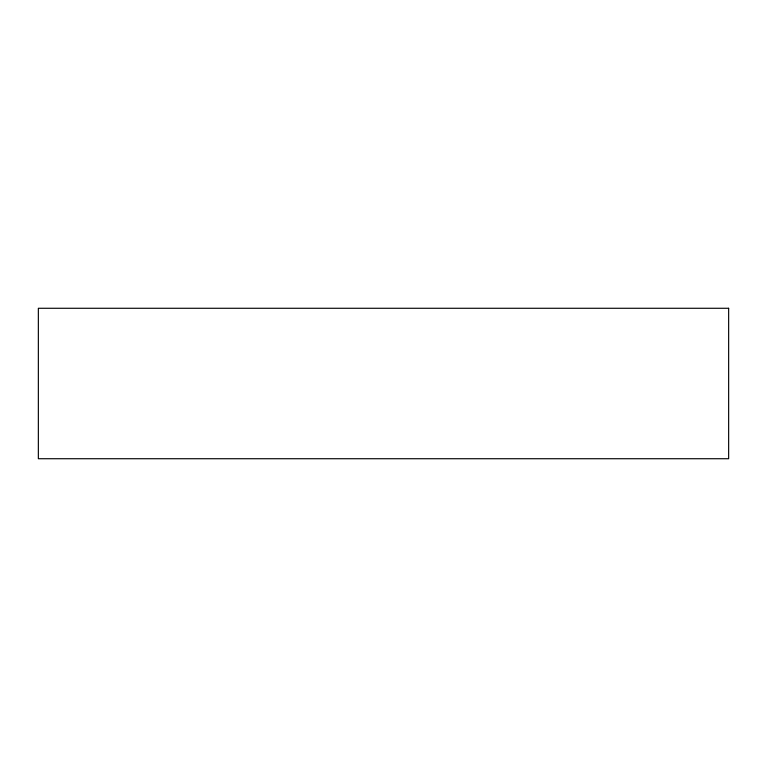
<?xml version="1.0" encoding="UTF-8"?>
<svg xmlns="http://www.w3.org/2000/svg" width="767" height="767" viewBox="0 0 767 767"><rect width="100%" height="100%" fill="white"/><g stroke="black" fill="none" stroke-linecap="round" stroke-linejoin="round"><path stroke-width="1.15" d="M728.65 308.276L38.35 308.276L38.35 458.724L728.65 458.724L728.65 308.276"/></g></svg>
